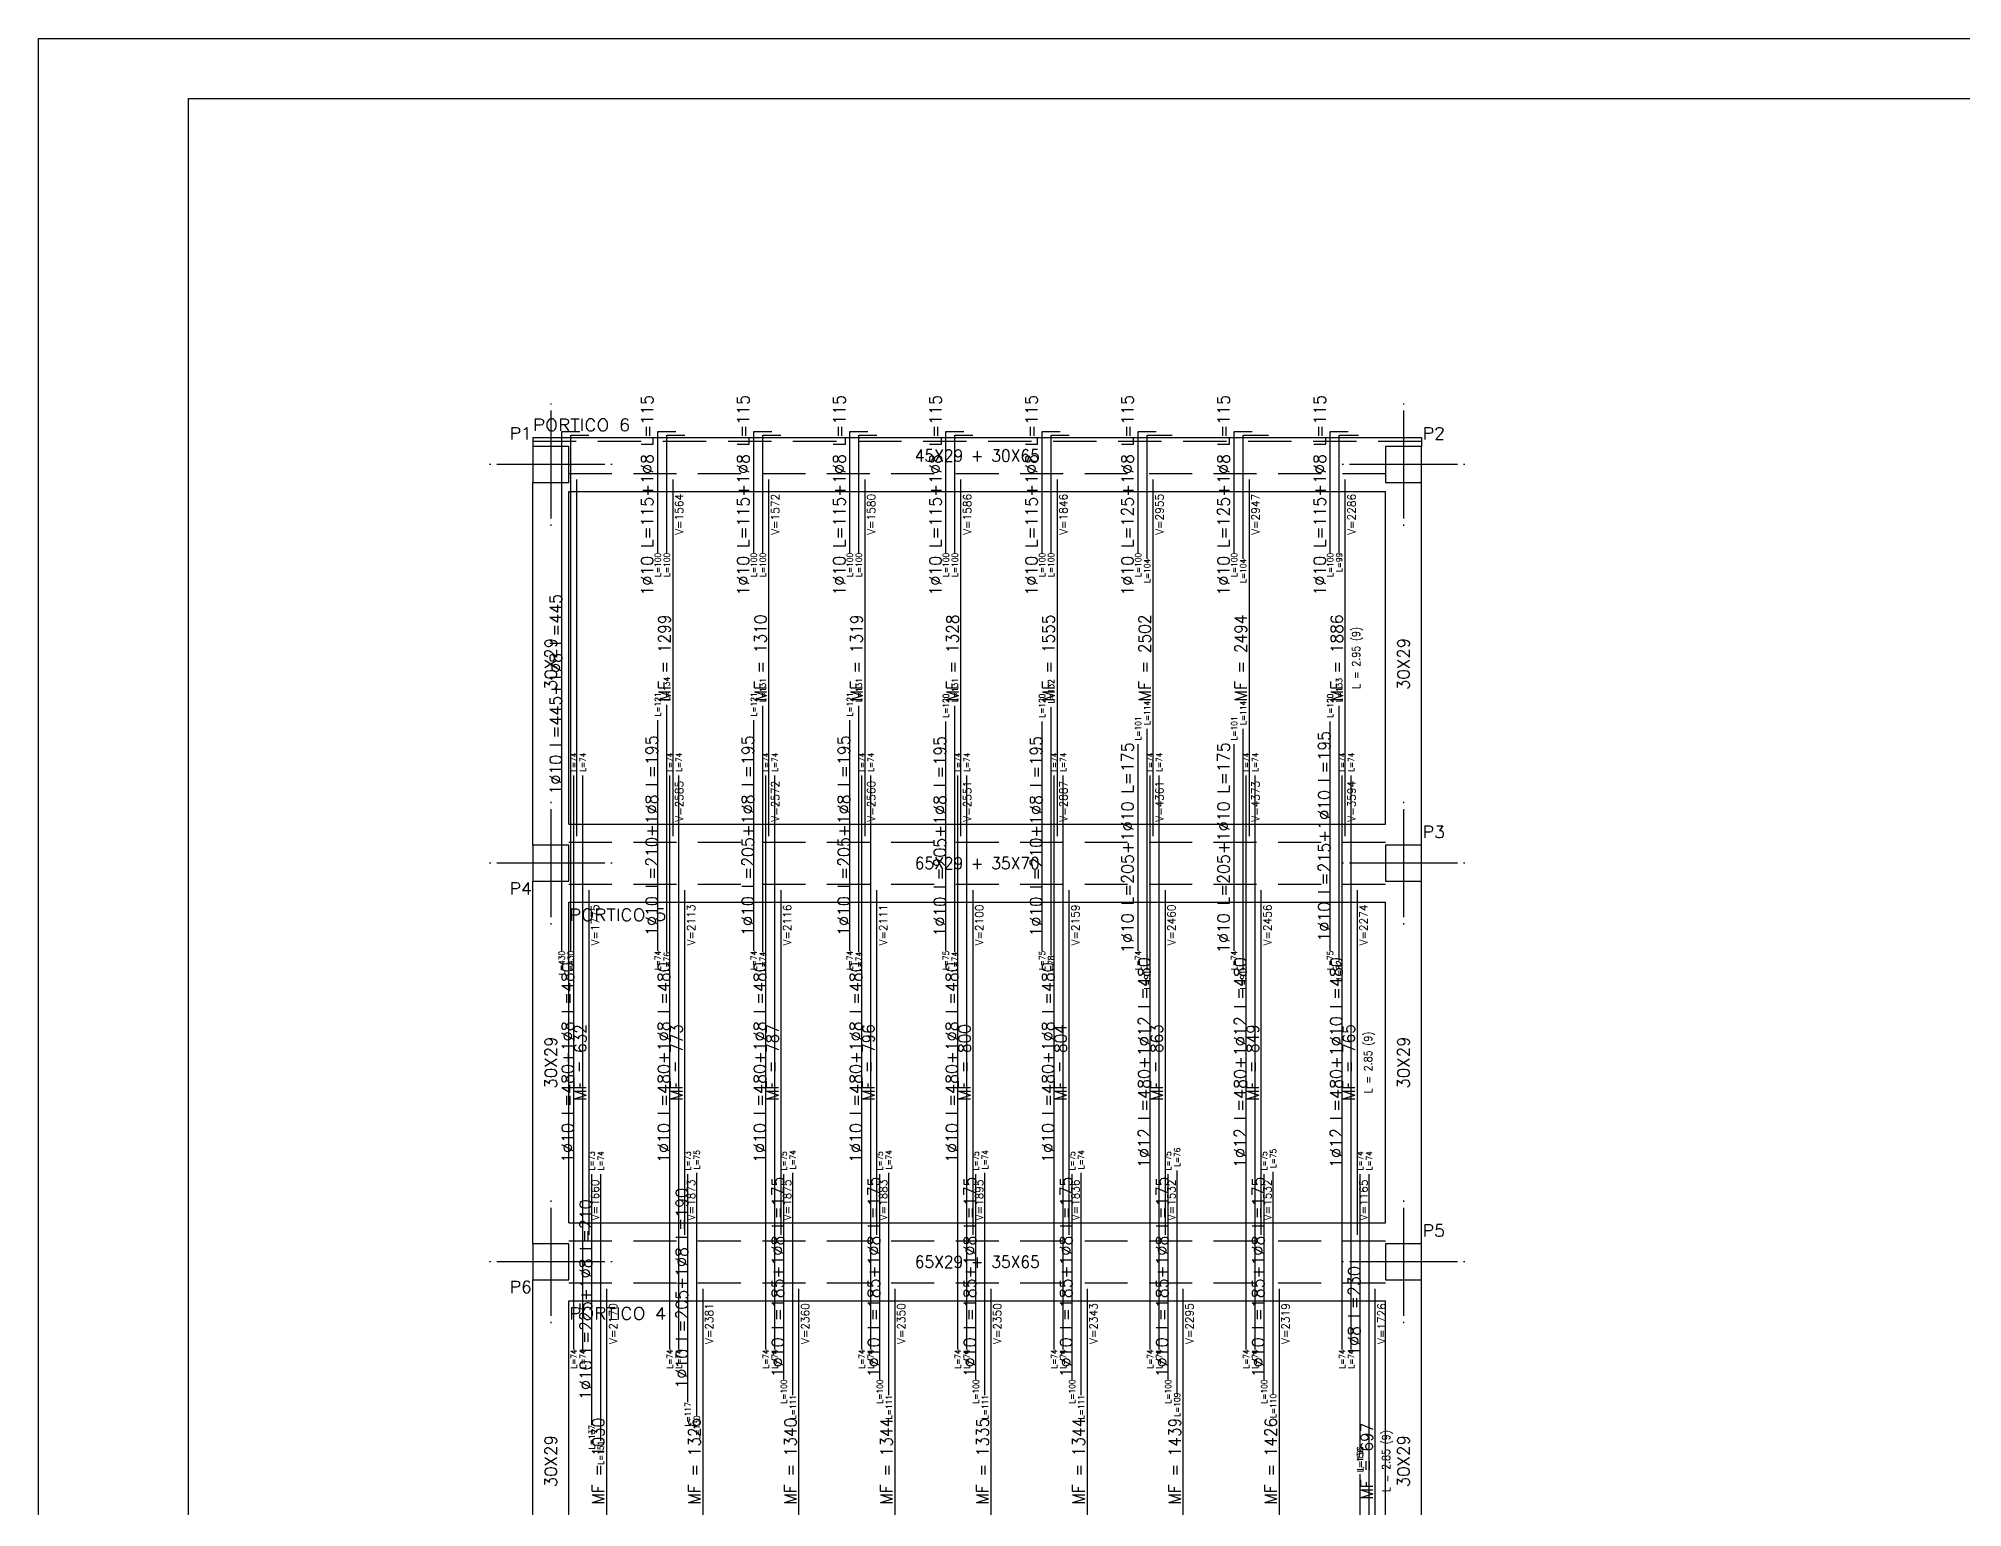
# Model space of a CAD drawing. Header units: millimetres. Extents: x 650.1 to 709.5, y 350.8 to 392.8.
# Drawn here: x 650.06 to 666.08, y 380.6 to 392.83 of the extents above; entities that cross this region are included whole.
import ezdxf
from ezdxf.enums import TextEntityAlignment as Align

# ---------------------------------------------------------------- set-up
doc = ezdxf.new("R2010")
doc.units = ezdxf.units.MM
doc.linetypes.add('CYPELINEA', pattern=[0])
for name, color, linetype in [('015', 1, 'Continuous'), ('07', 6, 'Continuous'), ('PA_NERV_UNI', 7, 'CYPELINEA'), ('PILAR_EJES', 1, 'CYPELINEA'), ('PILAR_RECT', 2, 'CYPELINEA'), ('PILAR_REF', 3, 'CYPELINEA'), ('UNI_BARRAS', 5, 'CYPELINEA'), ('UNI_CORTANTES', 3, 'CYPELINEA'), ('UNI_DIAM', 3, 'CYPELINEA'), ('UNI_LEXT', 3, 'CYPELINEA'), ('UNI_LONGIT', 3, 'CYPELINEA'), ('UNI_MOMENTOS', 3, 'CYPELINEA'), ('VIG_DIMEN', 3, 'CYPELINEA'), ('VIG_INT_DESC', 6, 'CYPELINEA'), ('VIG_REF_PORTICOS', 3, 'CYPELINEA'), ('VIGAS', 5, 'CYPELINEA')]:
    doc.layers.add(name, color=color, linetype=linetype)
doc.styles.get("Standard").update_dxf_attribs({"font": 'romans.shx'})

# ---------------------------------------------------------------- blocks, each defined once
blk = doc.blocks.new('A0H')
at = {"layer": '015'}
blk.add_lwpolyline([(-1179, -10), (-1179, 831), (10, 831), (10, -10)], close=True, dxfattribs=at)
at = {"layer": '07'}
blk.add_lwpolyline([(-1154, 0), (-1154, 821), (0, 821), (0, 0)], close=True, dxfattribs=at)

msp = doc.modelspace()

# ---------------------------------------------------------------- linework, layer by layer
at = {"layer": 'PA_NERV_UNI'}
for p, q in [((654.544, 386.19), (654.544, 389.16)), ((655.344, 389.16), (655.344, 386.19)), ((656.144, 386.19), (656.144, 389.16)), ((656.944, 389.16), (656.944, 386.19)), ((657.744, 386.19), (657.744, 389.16)), ((658.544, 389.16), (658.544, 386.19)), ((659.344, 386.19), (659.344, 389.16)), ((660.144, 389.16), (660.144, 386.19)), ((660.944, 386.19), (660.944, 389.16)), ((654.644, 385.74), (654.644, 382.87)), ((655.444, 382.87), (655.444, 385.74)), ((656.244, 385.74), (656.244, 382.87)), ((657.044, 382.87), (657.044, 385.74)), ((657.844, 385.74), (657.844, 382.87)), ((658.644, 382.87), (658.644, 385.74)), ((659.444, 385.74), (659.444, 382.87)), ((660.244, 382.87), (660.244, 385.74)), ((661.044, 385.74), (661.044, 382.87)), ((654.794, 379.55), (654.794, 382.42)), ((655.594, 382.42), (655.594, 379.55)), ((656.394, 379.55), (656.394, 382.42)), ((657.194, 382.42), (657.194, 379.55)), ((657.994, 379.55), (657.994, 382.42)), ((658.794, 382.42), (658.794, 379.55)), ((659.594, 379.55), (659.594, 382.42)), ((660.394, 382.42), (660.394, 379.55)), ((661.194, 379.55), (661.194, 382.42))]:
    msp.add_line(p, q, dxfattribs=at)
at = {"layer": 'PILAR_EJES'}
for p, q in [((654.329, 389.795), (654.329, 389.785)), ((654.329, 389.735), (654.329, 388.835)), ((661.429, 389.795), (661.429, 389.785)), ((661.429, 389.735), (661.429, 388.835)), ((653.829, 389.285), (653.819, 389.285)), ((654.779, 389.285), (653.879, 389.285)), ((654.839, 389.285), (654.829, 389.285)), ((660.929, 389.285), (660.919, 389.285)), ((661.879, 389.285), (660.979, 389.285)), ((661.939, 389.285), (661.929, 389.285)), ((654.329, 388.785), (654.329, 388.775)), ((661.429, 388.785), (661.429, 388.775)), ((654.329, 386.475), (654.329, 386.465)), ((661.429, 386.475), (661.429, 386.465)), ((654.329, 386.415), (654.329, 385.515)), ((661.429, 386.415), (661.429, 385.515)), ((653.829, 385.965), (653.819, 385.965)), ((654.779, 385.965), (653.879, 385.965)), ((654.839, 385.965), (654.829, 385.965)), ((660.929, 385.965), (660.919, 385.965)), ((661.879, 385.965), (660.979, 385.965)), ((661.939, 385.965), (661.929, 385.965)), ((654.329, 385.465), (654.329, 385.455)), ((661.429, 385.465), (661.429, 385.455)), ((654.329, 383.155), (654.329, 383.145)), ((654.329, 383.095), (654.329, 382.195)), ((661.429, 383.155), (661.429, 383.145)), ((661.429, 383.095), (661.429, 382.195)), ((653.829, 382.645), (653.819, 382.645)), ((654.779, 382.645), (653.879, 382.645)), ((654.839, 382.645), (654.829, 382.645)), ((660.929, 382.645), (660.919, 382.645)), ((661.879, 382.645), (660.979, 382.645)), ((661.939, 382.645), (661.929, 382.645)), ((654.329, 382.145), (654.329, 382.135)), ((661.429, 382.145), (661.429, 382.135))]:
    msp.add_line(p, q, dxfattribs=at)
at = {"layer": 'PILAR_RECT'}
for p, q in [((654.179, 389.435), (654.179, 389.135)), ((654.479, 389.435), (654.179, 389.435)), ((654.479, 389.135), (654.479, 389.435)), ((661.279, 389.435), (661.279, 389.135)), ((661.579, 389.435), (661.279, 389.435)), ((661.579, 389.135), (661.579, 389.435)), ((654.179, 389.135), (654.479, 389.135)), ((661.279, 389.135), (661.579, 389.135)), ((654.179, 386.115), (654.179, 385.815)), ((654.479, 386.115), (654.179, 386.115)), ((654.479, 385.815), (654.479, 386.115)), ((661.279, 386.115), (661.279, 385.815)), ((661.579, 386.115), (661.279, 386.115)), ((661.579, 385.815), (661.579, 386.115)), ((654.179, 385.815), (654.479, 385.815)), ((661.279, 385.815), (661.579, 385.815)), ((654.179, 382.795), (654.179, 382.495)), ((654.479, 382.795), (654.179, 382.795)), ((654.479, 382.495), (654.479, 382.795)), ((661.279, 382.795), (661.279, 382.495)), ((661.579, 382.795), (661.279, 382.795)), ((661.579, 382.495), (661.579, 382.795)), ((654.179, 382.495), (654.479, 382.495)), ((661.279, 382.495), (661.579, 382.495))]:
    msp.add_line(p, q, dxfattribs=at)
at = {"layer": 'UNI_BARRAS', "color": 5}
for p, q in [((654.419, 385.235), (654.419, 389.56)), ((654.419, 389.56), (654.569, 389.56)), ((654.494, 385.235), (654.494, 389.53)), ((654.494, 389.53), (654.644, 389.53)), ((655.219, 388.55), (655.219, 389.56)), ((655.219, 389.56), (655.369, 389.56)), ((655.294, 388.55), (655.294, 389.53)), ((655.294, 389.53), (655.444, 389.53)), ((656.019, 388.55), (656.019, 389.56)), ((656.019, 389.56), (656.169, 389.56)), ((656.094, 388.55), (656.094, 389.53)), ((656.094, 389.53), (656.244, 389.53)), ((656.819, 388.55), (656.819, 389.56)), ((656.819, 389.56), (656.969, 389.56)), ((656.894, 388.55), (656.894, 389.53)), ((656.894, 389.53), (657.044, 389.53)), ((657.619, 388.55), (657.619, 389.56)), ((657.619, 389.56), (657.769, 389.56)), ((657.694, 388.55), (657.694, 389.53)), ((657.694, 389.53), (657.844, 389.53)), ((658.419, 388.55), (658.419, 389.56)), ((658.419, 389.56), (658.569, 389.56)), ((658.494, 388.55), (658.494, 389.53)), ((658.494, 389.53), (658.644, 389.53)), ((659.219, 388.55), (659.219, 389.56)), ((659.219, 389.56), (659.369, 389.56)), ((659.294, 388.5), (659.294, 389.53)), ((659.294, 389.53), (659.504, 389.53)), ((660.019, 388.55), (660.019, 389.56)), ((660.019, 389.56), (660.169, 389.56)), ((660.094, 388.5), (660.094, 389.53)), ((660.094, 389.53), (660.304, 389.53)), ((660.819, 388.55), (660.819, 389.56)), ((660.819, 389.56), (660.969, 389.56)), ((660.894, 388.55), (660.894, 389.53)), ((660.894, 389.53), (661.054, 389.53)), ((655.294, 385.225), (655.294, 387.285)), ((656.094, 385.225), (656.094, 387.275)), ((656.894, 385.225), (656.894, 387.275)), ((657.694, 385.225), (657.694, 387.275)), ((658.494, 385.195), (658.494, 387.265)), ((660.894, 385.155), (660.894, 387.275)), ((655.219, 385.235), (655.219, 387.155)), ((656.019, 385.235), (656.019, 387.155)), ((656.819, 385.235), (656.819, 387.155)), ((657.619, 385.235), (657.619, 387.145)), ((658.419, 385.235), (658.419, 387.145)), ((660.819, 385.235), (660.819, 387.145)), ((659.219, 385.235), (659.219, 386.955)), ((659.294, 385.075), (659.294, 387.085)), ((660.019, 385.235), (660.019, 386.955)), ((660.094, 385.075), (660.094, 387.085)), ((654.519, 381.915), (654.519, 386.695)), ((654.594, 381.915), (654.594, 386.695)), ((655.319, 381.915), (655.319, 386.695)), ((655.394, 381.915), (655.394, 386.695)), ((656.119, 381.915), (656.119, 386.695)), ((656.194, 381.915), (656.194, 386.695)), ((656.919, 381.915), (656.919, 386.695)), ((656.994, 381.915), (656.994, 386.695)), ((657.719, 381.915), (657.719, 386.695)), ((657.794, 381.915), (657.794, 386.695)), ((658.519, 381.915), (658.519, 386.695)), ((658.594, 381.915), (658.594, 386.695)), ((659.319, 381.915), (659.319, 386.695)), ((659.394, 381.915), (659.394, 386.695)), ((660.119, 381.915), (660.119, 386.695)), ((660.194, 381.915), (660.194, 386.695)), ((660.919, 381.915), (660.919, 386.695)), ((660.994, 381.915), (660.994, 386.695)), ((654.669, 381.285), (654.669, 383.375)), ((654.744, 381.155), (654.744, 383.375)), ((655.469, 381.475), (655.469, 383.375)), ((655.544, 381.365), (655.544, 383.385)), ((656.269, 381.665), (656.269, 383.375)), ((656.344, 381.535), (656.344, 383.385)), ((657.069, 381.665), (657.069, 383.375)), ((657.144, 381.535), (657.144, 383.385)), ((657.869, 381.665), (657.869, 383.375)), ((657.944, 381.535), (657.944, 383.385)), ((658.669, 381.665), (658.669, 383.375)), ((658.744, 381.535), (658.744, 383.385)), ((659.469, 381.665), (659.469, 383.375)), ((659.544, 381.555), (659.544, 383.405)), ((660.269, 381.665), (660.269, 383.375)), ((660.344, 381.545), (660.344, 383.395)), ((661.069, 381.095), (661.069, 383.375)), ((661.144, 378.595), (661.144, 383.375)), ((661.069, 378.595), (661.069, 380.875))]:
    msp.add_line(p, q, dxfattribs=at)
at = {"layer": 'VIG_INT_DESC'}
for p, q in [((654.179, 389.48), (654.54, 389.48)), ((654.721, 389.48), (655.082, 389.48)), ((655.262, 389.48), (655.623, 389.48)), ((655.804, 389.48), (656.165, 389.48)), ((656.345, 389.48), (656.706, 389.48)), ((656.887, 389.48), (657.248, 389.48)), ((657.428, 389.48), (657.789, 389.48)), ((657.97, 389.48), (658.331, 389.48)), ((658.511, 389.48), (658.872, 389.48)), ((659.053, 389.48), (659.413, 389.48)), ((659.594, 389.48), (659.955, 389.48)), ((660.135, 389.48), (660.496, 389.48)), ((660.677, 389.48), (661.038, 389.48)), ((661.218, 389.48), (661.579, 389.48)), ((654.479, 389.21), (654.837, 389.21)), ((655.016, 389.21), (655.374, 389.21)), ((655.553, 389.21), (655.911, 389.21)), ((656.09, 389.21), (656.448, 389.21)), ((656.627, 389.21), (656.985, 389.21)), ((657.164, 389.21), (657.521, 389.21)), ((657.7, 389.21), (658.058, 389.21)), ((658.237, 389.21), (658.595, 389.21)), ((658.774, 389.21), (659.132, 389.21)), ((659.311, 389.21), (659.669, 389.21)), ((659.848, 389.21), (660.206, 389.21)), ((660.385, 389.21), (660.743, 389.21)), ((660.921, 389.21), (661.279, 389.21)), ((654.479, 386.14), (654.837, 386.14)), ((655.016, 386.14), (655.374, 386.14)), ((655.553, 386.14), (655.911, 386.14)), ((656.09, 386.14), (656.448, 386.14)), ((656.627, 386.14), (656.985, 386.14)), ((657.164, 386.14), (657.521, 386.14)), ((657.7, 386.14), (658.058, 386.14)), ((658.237, 386.14), (658.595, 386.14)), ((658.774, 386.14), (659.132, 386.14)), ((659.311, 386.14), (659.669, 386.14)), ((659.848, 386.14), (660.206, 386.14)), ((660.385, 386.14), (660.743, 386.14)), ((660.921, 386.14), (661.279, 386.14)), ((654.479, 385.79), (654.837, 385.79)), ((655.016, 385.79), (655.374, 385.79)), ((655.553, 385.79), (655.911, 385.79)), ((656.09, 385.79), (656.448, 385.79)), ((656.627, 385.79), (656.985, 385.79)), ((657.164, 385.79), (657.521, 385.79)), ((657.7, 385.79), (658.058, 385.79)), ((658.237, 385.79), (658.595, 385.79)), ((658.774, 385.79), (659.132, 385.79)), ((659.311, 385.79), (659.669, 385.79)), ((659.848, 385.79), (660.206, 385.79)), ((660.385, 385.79), (660.743, 385.79)), ((660.921, 385.79), (661.279, 385.79)), ((654.479, 382.82), (654.837, 382.82)), ((655.016, 382.82), (655.374, 382.82)), ((655.553, 382.82), (655.911, 382.82)), ((656.09, 382.82), (656.448, 382.82)), ((656.627, 382.82), (656.985, 382.82)), ((657.164, 382.82), (657.521, 382.82)), ((657.7, 382.82), (658.058, 382.82)), ((658.237, 382.82), (658.595, 382.82)), ((658.774, 382.82), (659.132, 382.82)), ((659.311, 382.82), (659.669, 382.82)), ((659.848, 382.82), (660.206, 382.82)), ((660.385, 382.82), (660.743, 382.82)), ((660.921, 382.82), (661.279, 382.82)), ((654.479, 382.47), (654.837, 382.47)), ((655.016, 382.47), (655.374, 382.47)), ((655.553, 382.47), (655.911, 382.47)), ((656.09, 382.47), (656.448, 382.47)), ((656.627, 382.47), (656.985, 382.47)), ((657.164, 382.47), (657.521, 382.47)), ((657.7, 382.47), (658.058, 382.47)), ((658.237, 382.47), (658.595, 382.47)), ((658.774, 382.47), (659.132, 382.47)), ((659.311, 382.47), (659.669, 382.47)), ((659.848, 382.47), (660.206, 382.47)), ((660.385, 382.47), (660.743, 382.47)), ((660.921, 382.47), (661.279, 382.47))]:
    msp.add_line(p, q, dxfattribs=at)
at = {"layer": 'VIGAS'}
for p, q in [((654.179, 389.51), (661.579, 389.51)), ((654.179, 389.51), (654.179, 389.435)), ((661.579, 389.51), (661.579, 389.435)), ((654.179, 386.115), (654.179, 389.135)), ((654.479, 389.06), (661.279, 389.06)), ((654.479, 386.29), (654.479, 389.06)), ((661.279, 386.29), (661.279, 389.06)), ((661.579, 386.115), (661.579, 389.135)), ((654.479, 386.29), (661.279, 386.29)), ((654.179, 382.795), (654.179, 385.815)), ((661.579, 382.795), (661.579, 385.815)), ((654.479, 385.64), (661.279, 385.64)), ((654.479, 382.97), (654.479, 385.64)), ((661.279, 382.97), (661.279, 385.64)), ((654.479, 382.97), (661.279, 382.97)), ((654.179, 379.475), (654.179, 382.495)), ((661.579, 379.475), (661.579, 382.495)), ((654.479, 382.32), (661.279, 382.32)), ((654.479, 379.65), (654.479, 382.32)), ((661.279, 379.65), (661.279, 382.32))]:
    msp.add_line(p, q, dxfattribs=at)

# ---------------------------------------------------------------- block references
at = {"linetype": 'Continuous', "xscale": 0.05000000000001137, "yscale": 0.05000000000001137, "zscale": 0.05}
msp.add_blockref('A0H', (709.012, 351.284), dxfattribs=at)

# ---------------------------------------------------------------- texts
at = {"layer": 'PILAR_REF'}
for s, width, p, p2 in [('P1', 1.210781, (653.985, 389.495), (654.17, 389.495)), ('P2', 1.019605, (661.59, 389.495), (661.774, 389.495)), ('P3', 1.019605, (661.59, 386.175), (661.774, 386.175)), ('P4', 0.993462, (653.985, 385.705), (654.17, 385.705)), ('P5', 1.019605, (661.59, 382.855), (661.774, 382.855)), ('P6', 1.019605, (653.985, 382.385), (654.17, 382.385))]:
    msp.add_text(s, height=0.1, dxfattribs=dict(at, width=width)).set_placement(p, p2, align=Align.FIT)
at = {"layer": 'UNI_CORTANTES'}
for s, width, p, p2 in [('V=1564', 0.87938, (655.43, 388.699), (655.43, 389.04)), ('V=1572', 0.886647, (656.23, 388.699), (656.23, 389.04)), ('V=1580', 0.886647, (657.03, 388.699), (657.03, 389.04)), ('V=1586', 0.886647, (657.83, 388.699), (657.83, 389.04)), ('V=1846', 0.886647, (658.63, 388.699), (658.63, 389.04)), ('V=2955', 0.886647, (659.43, 388.699), (659.43, 389.04)), ('V=2947', 0.886647, (660.23, 388.699), (660.23, 389.04)), ('V=2286', 0.886647, (661.03, 388.699), (661.03, 389.04)), ('V=2585', 0.886647, (655.43, 386.31), (655.43, 386.65)), ('V=2572', 0.886647, (656.23, 386.31), (656.23, 386.65)), ('V=2560', 0.886647, (657.03, 386.31), (657.03, 386.65)), ('V=2551', 0.932907, (657.83, 386.31), (657.83, 386.65)), ('V=2887', 0.886647, (658.63, 386.31), (658.63, 386.65)), ('V=4361', 0.932907, (659.43, 386.31), (659.43, 386.65)), ('V=4373', 0.886647, (660.23, 386.31), (660.23, 386.65)), ('V=3594', 0.87938, (661.03, 386.31), (661.03, 386.65)), ('V=1775', 0.886647, (654.73, 385.279), (654.73, 385.62)), ('V=2113', 0.886647, (655.53, 385.279), (655.53, 385.62)), ('V=2116', 0.886647, (656.33, 385.279), (656.33, 385.62)), ('V=2111', 0.932907, (657.13, 385.279), (657.13, 385.62)), ('V=2100', 0.886647, (657.93, 385.279), (657.93, 385.62)), ('V=2159', 0.894036, (658.73, 385.279), (658.73, 385.62)), ('V=2460', 0.886647, (659.53, 385.279), (659.53, 385.62)), ('V=2456', 0.886647, (660.33, 385.279), (660.33, 385.62)), ('V=2274', 0.87938, (661.13, 385.279), (661.13, 385.62)), ('V=1660', 0.886647, (654.73, 382.99), (654.73, 383.33)), ('V=1873', 0.886647, (655.53, 382.99), (655.53, 383.33)), ('V=1875', 0.886647, (656.33, 382.99), (656.33, 383.33)), ('V=1883', 0.886647, (657.13, 382.99), (657.13, 383.33)), ('V=1895', 0.886647, (657.93, 382.99), (657.93, 383.33)), ('V=1836', 0.886647, (658.73, 382.99), (658.73, 383.33)), ('V=1532', 0.886647, (659.53, 382.99), (659.53, 383.33)), ('V=1532', 0.886647, (660.33, 382.99), (660.33, 383.33)), ('V=1165', 0.886647, (661.13, 382.99), (661.13, 383.33)), ('V=2170', 0.886647, (654.88, 381.959), (654.88, 382.3)), ('V=2381', 0.932907, (655.68, 381.959), (655.68, 382.3)), ('V=2360', 0.886647, (656.48, 381.959), (656.48, 382.3)), ('V=2350', 0.886647, (657.28, 381.959), (657.28, 382.3)), ('V=2350', 0.886647, (658.08, 381.959), (658.08, 382.3)), ('V=2343', 0.886647, (658.88, 381.959), (658.88, 382.3)), ('V=2295', 0.886647, (659.68, 381.959), (659.68, 382.3)), ('V=2319', 0.894036, (660.48, 381.959), (660.48, 382.3)), ('V=1726', 0.886647, (661.28, 381.959), (661.28, 382.3))]:
    msp.add_text(s, height=0.0667, rotation=90, dxfattribs=dict(at, width=width)).set_placement(p, p2, align=Align.FIT)
at = {"layer": 'UNI_DIAM', "color": 5}
for s, width, p, p2 in [('1%%c10 L=115+1%%c8 L=115', 0.857971, (655.181, 388.194), (655.181, 389.865)), ('1%%c10 L=115+1%%c8 L=115', 0.857971, (655.981, 388.194), (655.981, 389.865)), ('1%%c10 L=115+1%%c8 L=115', 0.857971, (656.781, 388.194), (656.781, 389.865)), ('1%%c10 L=115+1%%c8 L=115', 0.857971, (657.581, 388.194), (657.581, 389.865)), ('1%%c10 L=115+1%%c8 L=115', 0.857971, (658.381, 388.194), (658.381, 389.865)), ('1%%c10 L=125+1%%c8 L=115', 0.857971, (659.181, 388.194), (659.181, 389.865)), ('1%%c10 L=125+1%%c8 L=115', 0.857971, (659.981, 388.194), (659.981, 389.865)), ('1%%c10 L=115+1%%c8 L=115', 0.857971, (660.781, 388.194), (660.781, 389.865)), ('1%%c10 L=445+1%%c8 L=445', 0.857971, (654.419, 386.537), (654.419, 388.208)), ('1%%c10 L=210+1%%c8 L=195', 0.857971, (655.219, 385.359), (655.219, 387.03)), ('1%%c10 L=205+1%%c8 L=195', 0.857971, (656.019, 385.359), (656.019, 387.03)), ('1%%c10 L=205+1%%c8 L=195', 0.857971, (656.819, 385.359), (656.819, 387.03)), ('1%%c10 L=205+1%%c8 L=195', 0.857971, (657.619, 385.354), (657.619, 387.025)), ('1%%c10 L=210+1%%c8 L=195', 0.857971, (658.419, 385.354), (658.419, 387.025)), ('1%%c10 L=205+1%%c10 L=175', 0.859091, (659.181, 385.217), (659.181, 386.972)), ('1%%c10 L=205+1%%c10 L=175', 0.859091, (659.981, 385.217), (659.981, 386.972)), ('1%%c10 L=215+1%%c10 L=195', 0.859091, (660.819, 385.312), (660.819, 387.067)), ('1%%c10 L=480+1%%c8 L=480', 0.857971, (654.519, 383.469), (654.519, 385.14)), ('1%%c10 L=480+1%%c8 L=480', 0.857971, (655.319, 383.469), (655.319, 385.14)), ('1%%c10 L=480+1%%c8 L=480', 0.857971, (656.119, 383.469), (656.119, 385.14)), ('1%%c10 L=480+1%%c8 L=480', 0.857971, (656.919, 383.469), (656.919, 385.14)), ('1%%c10 L=480+1%%c8 L=480', 0.857971, (657.719, 383.469), (657.719, 385.14)), ('1%%c10 L=480+1%%c8 L=480', 0.857971, (658.519, 383.469), (658.519, 385.14)), ('1%%c12 L=480+1%%c12 L=480', 0.859091, (659.319, 383.427), (659.319, 385.182)), ('1%%c12 L=480+1%%c12 L=480', 0.859091, (660.119, 383.427), (660.119, 385.182)), ('1%%c12 L=480+1%%c10 L=480', 0.859091, (660.919, 383.427), (660.919, 385.182)), ('1%%c10 L=185+1%%c8 L=175', 0.857971, (656.269, 381.684), (656.269, 383.355)), ('1%%c10 L=185+1%%c8 L=175', 0.857971, (657.069, 381.684), (657.069, 383.355)), ('1%%c10 L=185+1%%c8 L=175', 0.857971, (657.869, 381.684), (657.869, 383.355)), ('1%%c10 L=185+1%%c8 L=175', 0.857971, (658.669, 381.684), (658.669, 383.355)), ('1%%c10 L=185+1%%c8 L=175', 0.857971, (659.469, 381.684), (659.469, 383.355)), ('1%%c10 L=185+1%%c8 L=175', 0.857971, (660.269, 381.684), (660.269, 383.355)), ('1%%c10 L=225+1%%c8 L=210', 0.857971, (654.669, 381.494), (654.669, 383.165)), ('1%%c10 L=205+1%%c8 L=190', 0.857971, (655.469, 381.589), (655.469, 383.26)), ('1%%c8 L=230', 0.875, (661.069, 381.86), (661.069, 382.61))]:
    msp.add_text(s, height=0.1, rotation=90, dxfattribs=dict(at, width=width)).set_placement(p, p2, align=Align.FIT)
at = {"layer": 'UNI_LEXT', "color": 5}
for s, width, p, p2 in [(' L=100', 0.807025, (655.244, 388.317), (655.244, 388.55)), (' L=100', 0.807025, (655.319, 388.317), (655.319, 388.55)), (' L=100', 0.807025, (656.044, 388.317), (656.044, 388.55)), (' L=100', 0.807025, (656.119, 388.317), (656.119, 388.55)), (' L=100', 0.807025, (656.844, 388.317), (656.844, 388.55)), (' L=100', 0.807025, (656.919, 388.317), (656.919, 388.55)), (' L=100', 0.807025, (657.644, 388.317), (657.644, 388.55)), (' L=100', 0.807025, (657.719, 388.317), (657.719, 388.55)), (' L=100', 0.807025, (658.444, 388.317), (658.444, 388.55)), (' L=100', 0.807025, (658.519, 388.317), (658.519, 388.55)), (' L=100', 0.807025, (659.244, 388.317), (659.244, 388.55)), (' L=100', 0.807025, (660.044, 388.317), (660.044, 388.55)), (' L=100', 0.807025, (660.844, 388.317), (660.844, 388.55)), (' L=99', 0.8001, (660.919, 388.359), (660.919, 388.55)), (' L=104', 0.80041, (659.319, 388.267), (659.319, 388.5)), (' L=104', 0.80041, (660.119, 388.267), (660.119, 388.5)), (' L=134', 0.80041, (655.319, 387.285), (655.319, 387.517)), (' L=131', 0.84913, (656.119, 387.275), (656.119, 387.507)), (' L=131', 0.84913, (656.919, 387.275), (656.919, 387.507)), (' L=131', 0.84913, (657.719, 387.275), (657.719, 387.507)), (' L=132', 0.807025, (658.519, 387.265), (658.519, 387.497)), (' L=133', 0.807025, (660.919, 387.275), (660.919, 387.507)), (' L=121', 0.84913, (655.244, 387.155), (655.244, 387.387)), (' L=121', 0.84913, (656.044, 387.155), (656.044, 387.387)), (' L=121', 0.84913, (656.844, 387.155), (656.844, 387.387)), (' L=120', 0.807025, (657.644, 387.145), (657.644, 387.377)), (' L=120', 0.807025, (658.444, 387.145), (658.444, 387.377)), (' L=114', 0.80041, (659.319, 387.085), (659.319, 387.317)), (' L=114', 0.80041, (660.119, 387.085), (660.119, 387.317)), (' L=120', 0.807025, (660.844, 387.145), (660.844, 387.377)), (' L=101', 0.84913, (659.244, 386.955), (659.244, 387.187)), (' L=101', 0.84913, (660.044, 386.955), (660.044, 387.187)), (' L=74', 0.784412, (654.544, 386.695), (654.544, 386.885)), (' L=74', 0.784412, (654.619, 386.695), (654.619, 386.885)), (' L=74', 0.784412, (655.344, 386.695), (655.344, 386.885)), (' L=74', 0.784412, (655.419, 386.695), (655.419, 386.885)), (' L=74', 0.784412, (656.144, 386.695), (656.144, 386.885)), (' L=74', 0.784412, (656.219, 386.695), (656.219, 386.885)), (' L=74', 0.784412, (656.944, 386.695), (656.944, 386.885)), (' L=74', 0.784412, (657.019, 386.695), (657.019, 386.885)), (' L=74', 0.784412, (657.744, 386.695), (657.744, 386.885)), (' L=74', 0.784412, (657.819, 386.695), (657.819, 386.885)), (' L=74', 0.784412, (658.544, 386.695), (658.544, 386.885)), (' L=74', 0.784412, (658.619, 386.695), (658.619, 386.885)), (' L=74', 0.784412, (659.344, 386.695), (659.344, 386.885)), (' L=74', 0.784412, (659.419, 386.695), (659.419, 386.885)), (' L=74', 0.784412, (660.144, 386.695), (660.144, 386.885)), (' L=74', 0.784412, (660.219, 386.695), (660.219, 386.885)), (' L=74', 0.784412, (660.944, 386.695), (660.944, 386.885)), (' L=74', 0.784412, (661.019, 386.695), (661.019, 386.885)), (' L=430', 0.807025, (654.444, 385.002), (654.444, 385.235)), (' L=430', 0.807025, (654.519, 385.002), (654.519, 385.235)), (' L=74', 0.784412, (655.244, 385.044), (655.244, 385.235)), (' L=76', 0.792178, (655.319, 385.034), (655.319, 385.225)), (' L=74', 0.784412, (656.044, 385.044), (656.044, 385.235)), (' L=74', 0.784412, (656.119, 385.034), (656.119, 385.225)), (' L=74', 0.784412, (656.844, 385.044), (656.844, 385.235)), (' L=74', 0.784412, (656.919, 385.034), (656.919, 385.225)), (' L=75', 0.792178, (657.644, 385.044), (657.644, 385.235)), (' L=74', 0.784412, (657.719, 385.034), (657.719, 385.225)), (' L=75', 0.792178, (658.444, 385.044), (658.444, 385.235)), (' L=78', 0.792178, (658.519, 385.004), (658.519, 385.195)), (' L=74', 0.784412, (659.244, 385.044), (659.244, 385.235)), (' L=74', 0.784412, (660.044, 385.044), (660.044, 385.235)), (' L=75', 0.792178, (660.844, 385.044), (660.844, 385.235)), (' L=91', 0.842211, (659.319, 384.884), (659.319, 385.075)), (' L=91', 0.842211, (660.119, 384.884), (660.119, 385.075)), (' L=82', 0.792178, (660.919, 384.964), (660.919, 385.155)), (' L=76', 0.792178, (659.569, 383.405), (659.569, 383.595)), (' L=75', 0.792178, (660.369, 383.395), (660.369, 383.585)), (' L=73', 0.792178, (654.694, 383.375), (654.694, 383.565)), (' L=74', 0.784412, (654.769, 383.375), (654.769, 383.565)), (' L=73', 0.792178, (655.494, 383.375), (655.494, 383.565)), (' L=75', 0.792178, (655.569, 383.385), (655.569, 383.575)), (' L=75', 0.792178, (656.294, 383.375), (656.294, 383.565)), (' L=74', 0.784412, (656.369, 383.385), (656.369, 383.575)), (' L=75', 0.792178, (657.094, 383.375), (657.094, 383.565)), (' L=74', 0.784412, (657.169, 383.385), (657.169, 383.575)), (' L=75', 0.792178, (657.894, 383.375), (657.894, 383.565)), (' L=74', 0.784412, (657.969, 383.385), (657.969, 383.575)), (' L=75', 0.792178, (658.694, 383.375), (658.694, 383.565)), (' L=74', 0.784412, (658.769, 383.385), (658.769, 383.575)), (' L=75', 0.792178, (659.494, 383.375), (659.494, 383.565)), (' L=75', 0.792178, (660.294, 383.375), (660.294, 383.565)), (' L=74', 0.784412, (661.094, 383.375), (661.094, 383.565)), (' L=74', 0.784412, (661.169, 383.375), (661.169, 383.565)), (' L=74', 0.784412, (654.544, 381.724), (654.544, 381.915)), (' L=74', 0.784412, (654.619, 381.724), (654.619, 381.915)), (' L=74', 0.784412, (655.344, 381.724), (655.344, 381.915)), (' L=74', 0.784412, (655.419, 381.724), (655.419, 381.915)), (' L=74', 0.784412, (656.144, 381.724), (656.144, 381.915)), (' L=74', 0.784412, (656.219, 381.724), (656.219, 381.915)), (' L=74', 0.784412, (656.944, 381.724), (656.944, 381.915)), (' L=74', 0.784412, (657.019, 381.724), (657.019, 381.915)), (' L=74', 0.784412, (657.744, 381.724), (657.744, 381.915)), (' L=74', 0.784412, (657.819, 381.724), (657.819, 381.915)), (' L=74', 0.784412, (658.544, 381.724), (658.544, 381.915)), (' L=74', 0.784412, (658.619, 381.724), (658.619, 381.915)), (' L=74', 0.784412, (659.344, 381.724), (659.344, 381.915)), (' L=74', 0.784412, (659.419, 381.724), (659.419, 381.915)), (' L=74', 0.784412, (660.144, 381.724), (660.144, 381.915)), (' L=74', 0.784412, (660.219, 381.724), (660.219, 381.915)), (' L=74', 0.784412, (660.944, 381.724), (660.944, 381.915)), (' L=74', 0.784412, (661.019, 381.724), (661.019, 381.915)), (' L=100', 0.807025, (656.294, 381.432), (656.294, 381.665)), (' L=100', 0.807025, (657.094, 381.432), (657.094, 381.665)), (' L=100', 0.807025, (657.894, 381.432), (657.894, 381.665)), (' L=100', 0.807025, (658.694, 381.432), (658.694, 381.665)), (' L=100', 0.807025, (659.494, 381.432), (659.494, 381.665)), (' L=100', 0.807025, (660.294, 381.432), (660.294, 381.665)), (' L=111', 0.84913, (656.369, 381.302), (656.369, 381.535)), (' L=111', 0.84913, (657.169, 381.302), (657.169, 381.535)), (' L=111', 0.84913, (657.969, 381.302), (657.969, 381.535)), (' L=111', 0.84913, (658.769, 381.302), (658.769, 381.535)), (' L=109', 0.81375, (659.569, 381.322), (659.569, 381.555)), (' L=110', 0.807025, (660.369, 381.312), (660.369, 381.545)), (' L=117', 0.807025, (655.494, 381.242), (655.494, 381.475)), (' L=130', 0.807025, (655.569, 381.132), (655.569, 381.365)), (' L=137', 0.807025, (654.694, 381.052), (654.694, 381.285)), (' L=151', 0.84913, (654.769, 380.922), (654.769, 381.155)), (' L=156', 0.807025, (661.094, 380.875), (661.094, 381.107)), (' L=156', 0.807025, (661.094, 380.862), (661.094, 381.095))]:
    msp.add_text(s, height=0.05, rotation=90, dxfattribs=dict(at, width=width)).set_placement(p, p2, align=Align.FIT)
at = {"layer": 'UNI_LONGIT', "width": 0.739003}
for s, p, p2 in [('L = 2.95 (9)', (661.067, 387.417), (661.067, 387.933)), ('L = 2.85 (9)', (661.167, 384.047), (661.167, 384.563)), ('L = 2.85 (9)', (661.317, 380.727), (661.317, 381.243))]:
    msp.add_text(s, height=0.06665, rotation=90, dxfattribs=at).set_placement(p, p2, align=Align.FIT)
at = {"layer": 'UNI_MOMENTOS'}
for s, width, p, p2 in [('MF = 1299', 0.81629, (655.324, 387.313), (655.324, 388.036)), ('MF = 1310', 0.811925, (656.124, 387.313), (656.124, 388.036)), ('MF = 1319', 0.81629, (656.924, 387.313), (656.924, 388.036)), ('MF = 1328', 0.811925, (657.724, 387.313), (657.724, 388.036)), ('MF = 1555', 0.811925, (658.524, 387.313), (658.524, 388.036)), ('MF = 2502', 0.811925, (659.324, 387.313), (659.324, 388.036)), ('MF = 2494', 0.807606, (660.124, 387.313), (660.124, 388.036)), ('MF = 1886', 0.811925, (660.924, 387.313), (660.924, 388.036)), ('MF = 632', 0.803533, (654.624, 383.985), (654.624, 384.624)), ('MF = 773', 0.803533, (655.424, 383.985), (655.424, 384.624)), ('MF = 787', 0.803533, (656.224, 383.985), (656.224, 384.624)), ('MF = 796', 0.803533, (657.024, 383.985), (657.024, 384.624)), ('MF = 800', 0.803533, (657.824, 383.985), (657.824, 384.624)), ('MF = 804', 0.79875, (658.624, 383.985), (658.624, 384.624)), ('MF = 863', 0.803533, (659.424, 383.985), (659.424, 384.624)), ('MF = 849', 0.808373, (660.224, 383.985), (660.224, 384.624)), ('MF = 765', 0.803533, (661.024, 383.985), (661.024, 384.624)), ('MF = 1030', 0.811925, (654.774, 380.623), (654.774, 381.346)), ('MF = 1326', 0.811925, (655.574, 380.623), (655.574, 381.346)), ('MF = 1340', 0.811925, (656.374, 380.623), (656.374, 381.346)), ('MF = 1344', 0.807606, (657.174, 380.623), (657.174, 381.346)), ('MF = 1335', 0.811925, (657.974, 380.623), (657.974, 381.346)), ('MF = 1344', 0.807606, (658.774, 380.623), (658.774, 381.346)), ('MF = 1426', 0.811925, (660.374, 380.623), (660.374, 381.346)), ('MF = 1439', 0.81629, (659.574, 380.623), (659.574, 381.346)), ('MF = 697', 0.803533, (661.174, 380.665), (661.174, 381.304))]:
    msp.add_text(s, height=0.1, rotation=90, dxfattribs=dict(at, width=width)).set_placement(p, p2, align=Align.FIT)
at = {"layer": 'VIG_DIMEN', "color": 3, "width": 0.824943}
for s, p, p2 in [('45X29 + 30X65', (657.359, 389.31), (658.4, 389.31)), ('65X29 + 35X70', (657.359, 385.915), (658.4, 385.915)), ('65X29 + 35X65', (657.359, 382.595), (658.4, 382.595))]:
    msp.add_text(s, height=0.1, dxfattribs=at).set_placement(p, p2, align=Align.FIT)
at = {"layer": 'VIG_DIMEN', "color": 3}
for width, p, p2 in [(0.951563, (654.379, 387.407), (654.379, 387.842)), (0.951563, (661.479, 387.407), (661.479, 387.842)), (0.951563, (654.379, 384.087), (654.379, 384.522)), (0.951563, (661.479, 384.087), (661.479, 384.522)), (0.951562, (654.379, 380.767), (654.379, 381.202)), (0.951562, (661.479, 380.767), (661.479, 381.202))]:
    msp.add_text('30X29', height=0.1, rotation=90, dxfattribs=dict(at, width=width)).set_placement(p, p2, align=Align.FIT)
at = {"layer": 'VIG_REF_PORTICOS', "color": 3}
for s, width, p, p2 in [('PORTICO 6', 1.008373, (654.18, 389.565), (654.991, 389.565)), ('PORTICO 5', 1.008373, (654.48, 385.485), (655.291, 385.485)), ('PORTICO 4', 1.002441, (654.48, 382.165), (655.291, 382.165))]:
    msp.add_text(s, height=0.1, dxfattribs=dict(at, width=width)).set_placement(p, p2, align=Align.FIT)

doc.saveas('drawing.dxf')
